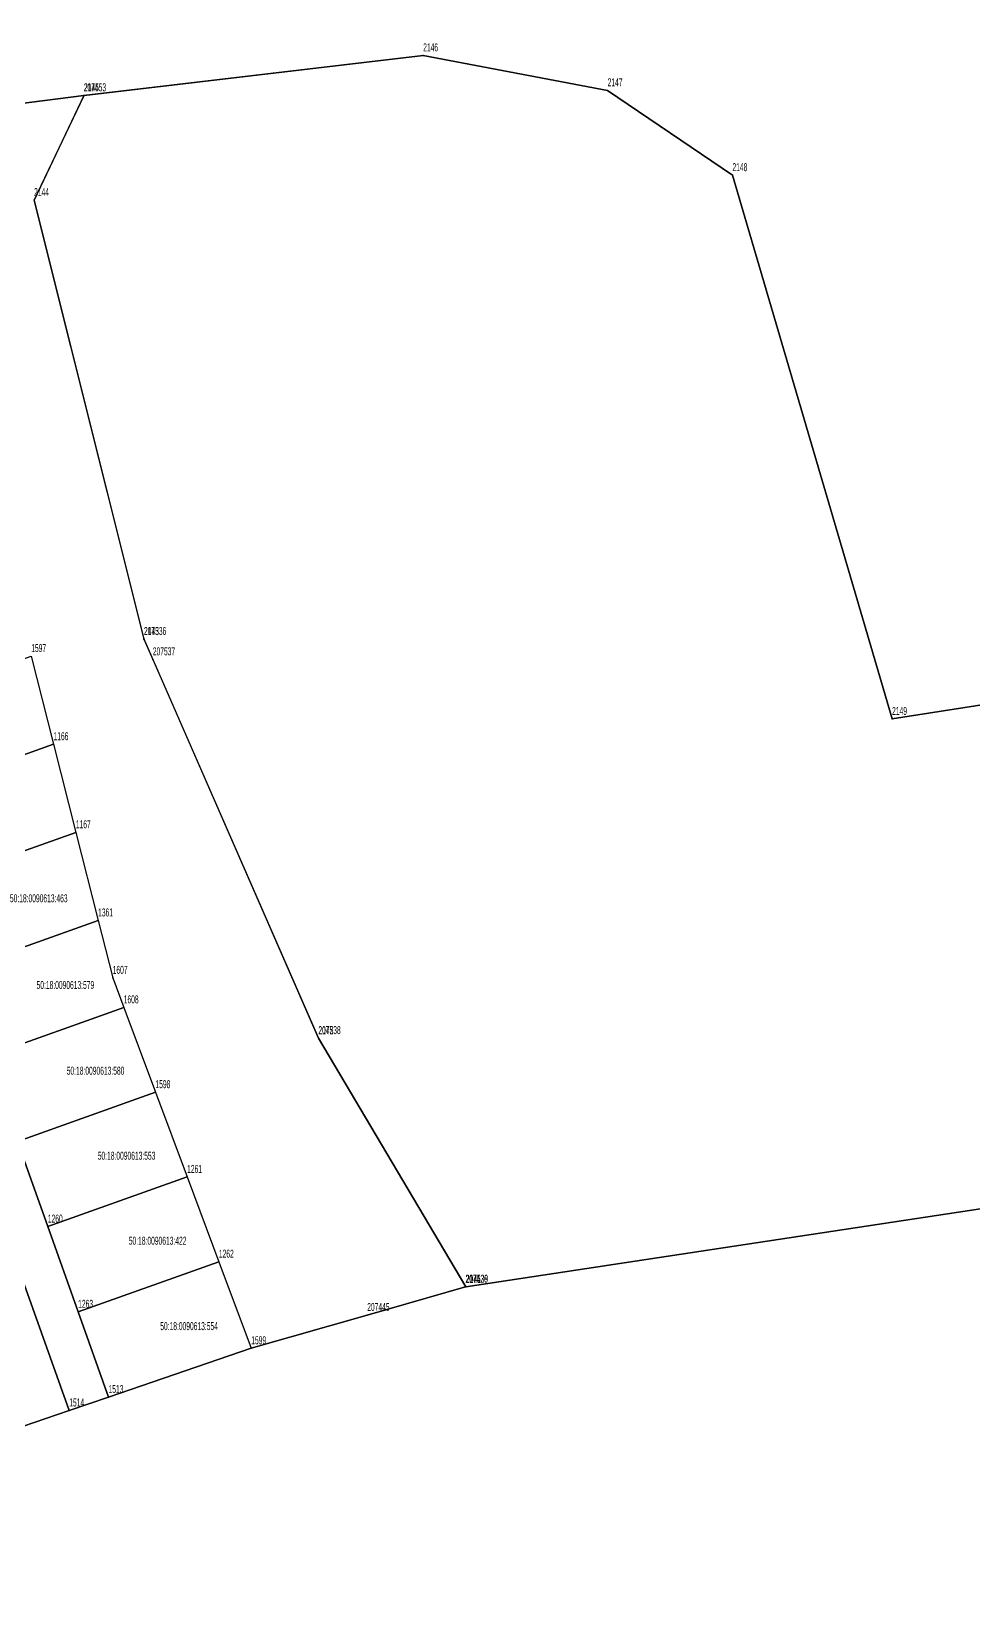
# Model space of a CAD drawing. Extents: x 1277570 to 1279623, y 422293 to 424918.
# Drawn here: x 1278606.3 to 1278856.2, y 422947.8 to 423365 of the extents above; entities that cross this region are included whole.
import ezdxf

# ---------------------------------------------------------------- set-up
doc = ezdxf.new("R2010")
doc.units = 0
doc.layers.get('0').update_dxf_attribs({"linetype": 'CONTINUOUS'})

# ---------------------------------------------------------------- blocks, each defined once
blk = doc.blocks.new('REGION1')
at = {"color": 7, "linetype": 'CONTINUOUS'}
blk.add_lwpolyline([(1278602.640001, 423070.649999), (1278610.690001, 423048.029998), (1278618.74, 423025.43), (1278626.79, 423002.819999), (1278616.380001, 422999.259999), (1278599.41, 423046.909998)], dxfattribs=at)
blk = doc.blocks.new('REGION2')
at = {"color": 7, "linetype": 'CONTINUOUS'}
blk.add_lwpolyline([(1278577.499998, 422934.570002), (1278566.770002, 422956.04), (1278555.549999, 422978.459998), (1278567.600002, 422982.579999), (1278591.54, 422990.770001), (1278616.380001, 422999.259999), (1278626.79, 423002.819999), (1278664.649998, 423015.76), (1278695.400002, 423024.589999), (1278721.46, 423032.080001), (1278721.580002, 423032.039998), (1278869.729998, 423054.520002)], dxfattribs=at)
blk = doc.blocks.new('REGION3')
at = {"color": 7, "linetype": 'CONTINUOUS'}
blk.add_lwpolyline([(1278902.079999, 423193.240002), (1278834.630001, 423182.65), (1278792.279998, 423326.860002), (1278759.17, 423349.35), (1278710.249998, 423358.619999), (1278620.220001, 423348.020002), (1278552.55, 423339.33), (1278552.030002, 423339.629998), (1278542.83, 423361.430002), (1278534.450002, 423381.310001)], dxfattribs=at)

msp = doc.modelspace()

# ---------------------------------------------------------------- linework, layer by layer
at = {"color": 7, "linetype": 'CONTINUOUS'}
for points in [[(1279223.570002, 423002.71), (1278938.550001, 422974.639999), (1278869.729998, 423054.520002), (1278721.580002, 423032.039998), (1278682.470001, 423097.979998), (1278636.199999, 423203.829999), (1278607.050002, 423320.249999), (1278620.3, 423348.030002), (1278710.249998, 423358.619999), (1278759.17, 423349.35), (1278792.279998, 423326.860002), (1278834.630001, 423182.65), (1278902.079999, 423193.240002), (1278902.079999, 423275.260002), (1278868.970001, 423427.409999), (1278849.120002, 423558.400001), (1278863.689998, 423591.469998), (1278994.629999, 423617.930002), (1279036.980001, 423586.179999), (1279093.869999, 423583.530002), (1279136.220001, 423527.960002), (1279126.970001, 423381.109998), (1279133.580002, 423240.860002), (1279226.210001, 423239.539998)], [(1278562.380002, 423183.69), (1278606.29, 423199.33), (1278612.199998, 423175.950002), (1278570.430002, 423161.079998)], [(1278570.430002, 423161.079998), (1278612.199998, 423175.950002), (1278618.120001, 423152.589999), (1278578.480001, 423138.470001)], [(1278578.480001, 423138.470001), (1278618.120001, 423152.589999), (1278624.029999, 423129.220001), (1278586.530001, 423115.859999)], [(1278586.530001, 423115.859999), (1278624.029999, 423129.220001), (1278627.89, 423113.990002), (1278630.82, 423106.16), (1278594.580001, 423093.250002)], [(1278594.580001, 423093.250002), (1278630.82, 423106.16), (1278639.229999, 423083.68), (1278602.640001, 423070.649999)], [(1278602.640001, 423070.649999), (1278639.229999, 423083.68), (1278647.639999, 423061.200001), (1278610.690001, 423048.029998)], [(1278610.690001, 423048.029998), (1278647.639999, 423061.200001), (1278656.059998, 423038.720001), (1278618.74, 423025.43)], [(1278570.12, 423031.519998), (1278599.41, 423046.909998), (1278616.380001, 422999.259999), (1278591.54, 422990.770001)], [(1278618.74, 423025.43), (1278656.059998, 423038.720001), (1278664.649998, 423015.76), (1278626.79, 423002.819999)]]:
    msp.add_lwpolyline(points, close=True, dxfattribs=at)
msp.add_lwpolyline([(1278534.450002, 423381.310001), (1278542.83, 423361.430002), (1278552.030002, 423339.619999), (1278552.55, 423339.33), (1278620.220001, 423348.020002), (1278607.050002, 423320.249999), (1278636.179998, 423203.859998), (1278638.540001, 423198.46), (1278682.45, 423098.010001), (1278721.539999, 423032.1), (1278721.46, 423032.080001), (1278695.400002, 423024.589999), (1278664.649998, 423015.76), (1278626.79, 423002.819999), (1278616.380001, 422999.259999), (1278591.54, 422990.770001), (1278567.600002, 422982.579999), (1278555.549999, 422978.459998), (1278566.770002, 422956.04), (1278577.499998, 422934.570002)], dxfattribs=at)
at = {"color": 7}
for p in [(1278710.249998, 423358.619999), (1278759.17, 423349.35), (1278620.220001, 423348.020002), (1278620.3, 423348.030002), (1278792.279998, 423326.860002), (1278607.050002, 423320.249999), (1278636.179998, 423203.859998), (1278636.199999, 423203.829999), (1278638.540001, 423198.46), (1278834.630001, 423182.65), (1278612.199998, 423175.950002), (1278618.120001, 423152.589999), (1278624.029999, 423129.220001), (1278627.89, 423113.990002), (1278630.82, 423106.16), (1278682.45, 423098.010001), (1278682.470001, 423097.979998), (1278639.229999, 423083.68), (1278647.639999, 423061.200001), (1278610.690001, 423048.029998), (1278656.059998, 423038.720001), (1278721.46, 423032.080001), (1278721.539999, 423032.1), (1278721.580002, 423032.039998), (1278618.74, 423025.43), (1278695.400002, 423024.589999), (1278664.649998, 423015.76), (1278626.79, 423002.819999), (1278616.380001, 422999.259999)]:
    msp.add_point(p, dxfattribs=at)

# ---------------------------------------------------------------- block references
for name in ['REGION3', 'REGION1', 'REGION2']:
    msp.add_blockref(name, (0, 0), dxfattribs=at)

# ---------------------------------------------------------------- texts
at = {"color": 7, "width": 0.5}
for s, height, p in [('2146', 2.122561, (1278710.249998, 423359.692441)), ('207453', 2.122557, (1278620.220001, 423349.092443)), ('2145', 2.122557, (1278620.3, 423349.102442)), ('2147', 2.122557, (1278759.17, 423350.422441)), ('2148', 2.122557, (1278792.279998, 423327.932442)), ('2144', 2.122561, (1278607.050002, 423321.322441)), ('207536', 2.122557, (1278636.179998, 423204.932443)), ('2143', 2.122561, (1278636.199999, 423204.902441)), ('1597', 2.122561, (1278606.29, 423200.402441)), ('207537', 2.122557, (1278638.540001, 423199.53244)), ('2149', 2.122561, (1278834.630001, 423183.722441)), ('1166', 2.122557, (1278612.199998, 423177.022442)), ('1167', 2.122561, (1278618.120001, 423153.66244)), ('50:18:0090613:463', 2.122561, (1278600.632439, 423134.0436)), ('1361', 2.122557, (1278624.029999, 423130.292441)), ('1607', 2.122557, (1278627.89, 423115.062442)), ('50:18:0090613:579', 2.122561, (1278607.700252, 423111.049338)), ('1608', 2.122557, (1278630.82, 423107.23244)), ('207538', 2.122557, (1278682.45, 423099.082442)), ('2142', 2.122557, (1278682.470001, 423099.052443)), ('50:18:0090613:580', 2.122557, (1278615.699622, 423088.319662)), ('1598', 2.122557, (1278639.229999, 423084.752441)), ('50:18:0090613:553', 2.122561, (1278623.930371, 423065.773345)), ('1261', 2.122557, (1278647.639999, 423062.272441)), ('1260', 2.122557, (1278610.690001, 423049.102443)), ('50:18:0090613:422', 2.122557, (1278632.165703, 423043.22943)), ('1262', 2.122557, (1278656.059998, 423039.792442)), ('207426', 2.122557, (1278721.46, 423033.152441)), ('207539', 2.122561, (1278721.539999, 423033.172441)), ('2141', 2.122557, (1278721.580002, 423033.112443)), ('1263', 2.122557, (1278618.74, 423026.502441)), ('207445', 2.122561, (1278695.400002, 423025.662441)), ('50:18:0090613:554', 2.122561, (1278640.507401, 423020.589379)), ('1599', 2.122557, (1278664.649998, 423016.83244)), ('1513', 2.122561, (1278626.79, 423003.89244)), ('1514', 2.122561, (1278616.380001, 423000.332441))]:
    msp.add_text(s, height=height, dxfattribs=at).set_placement(p)

doc.saveas('drawing.dxf')
